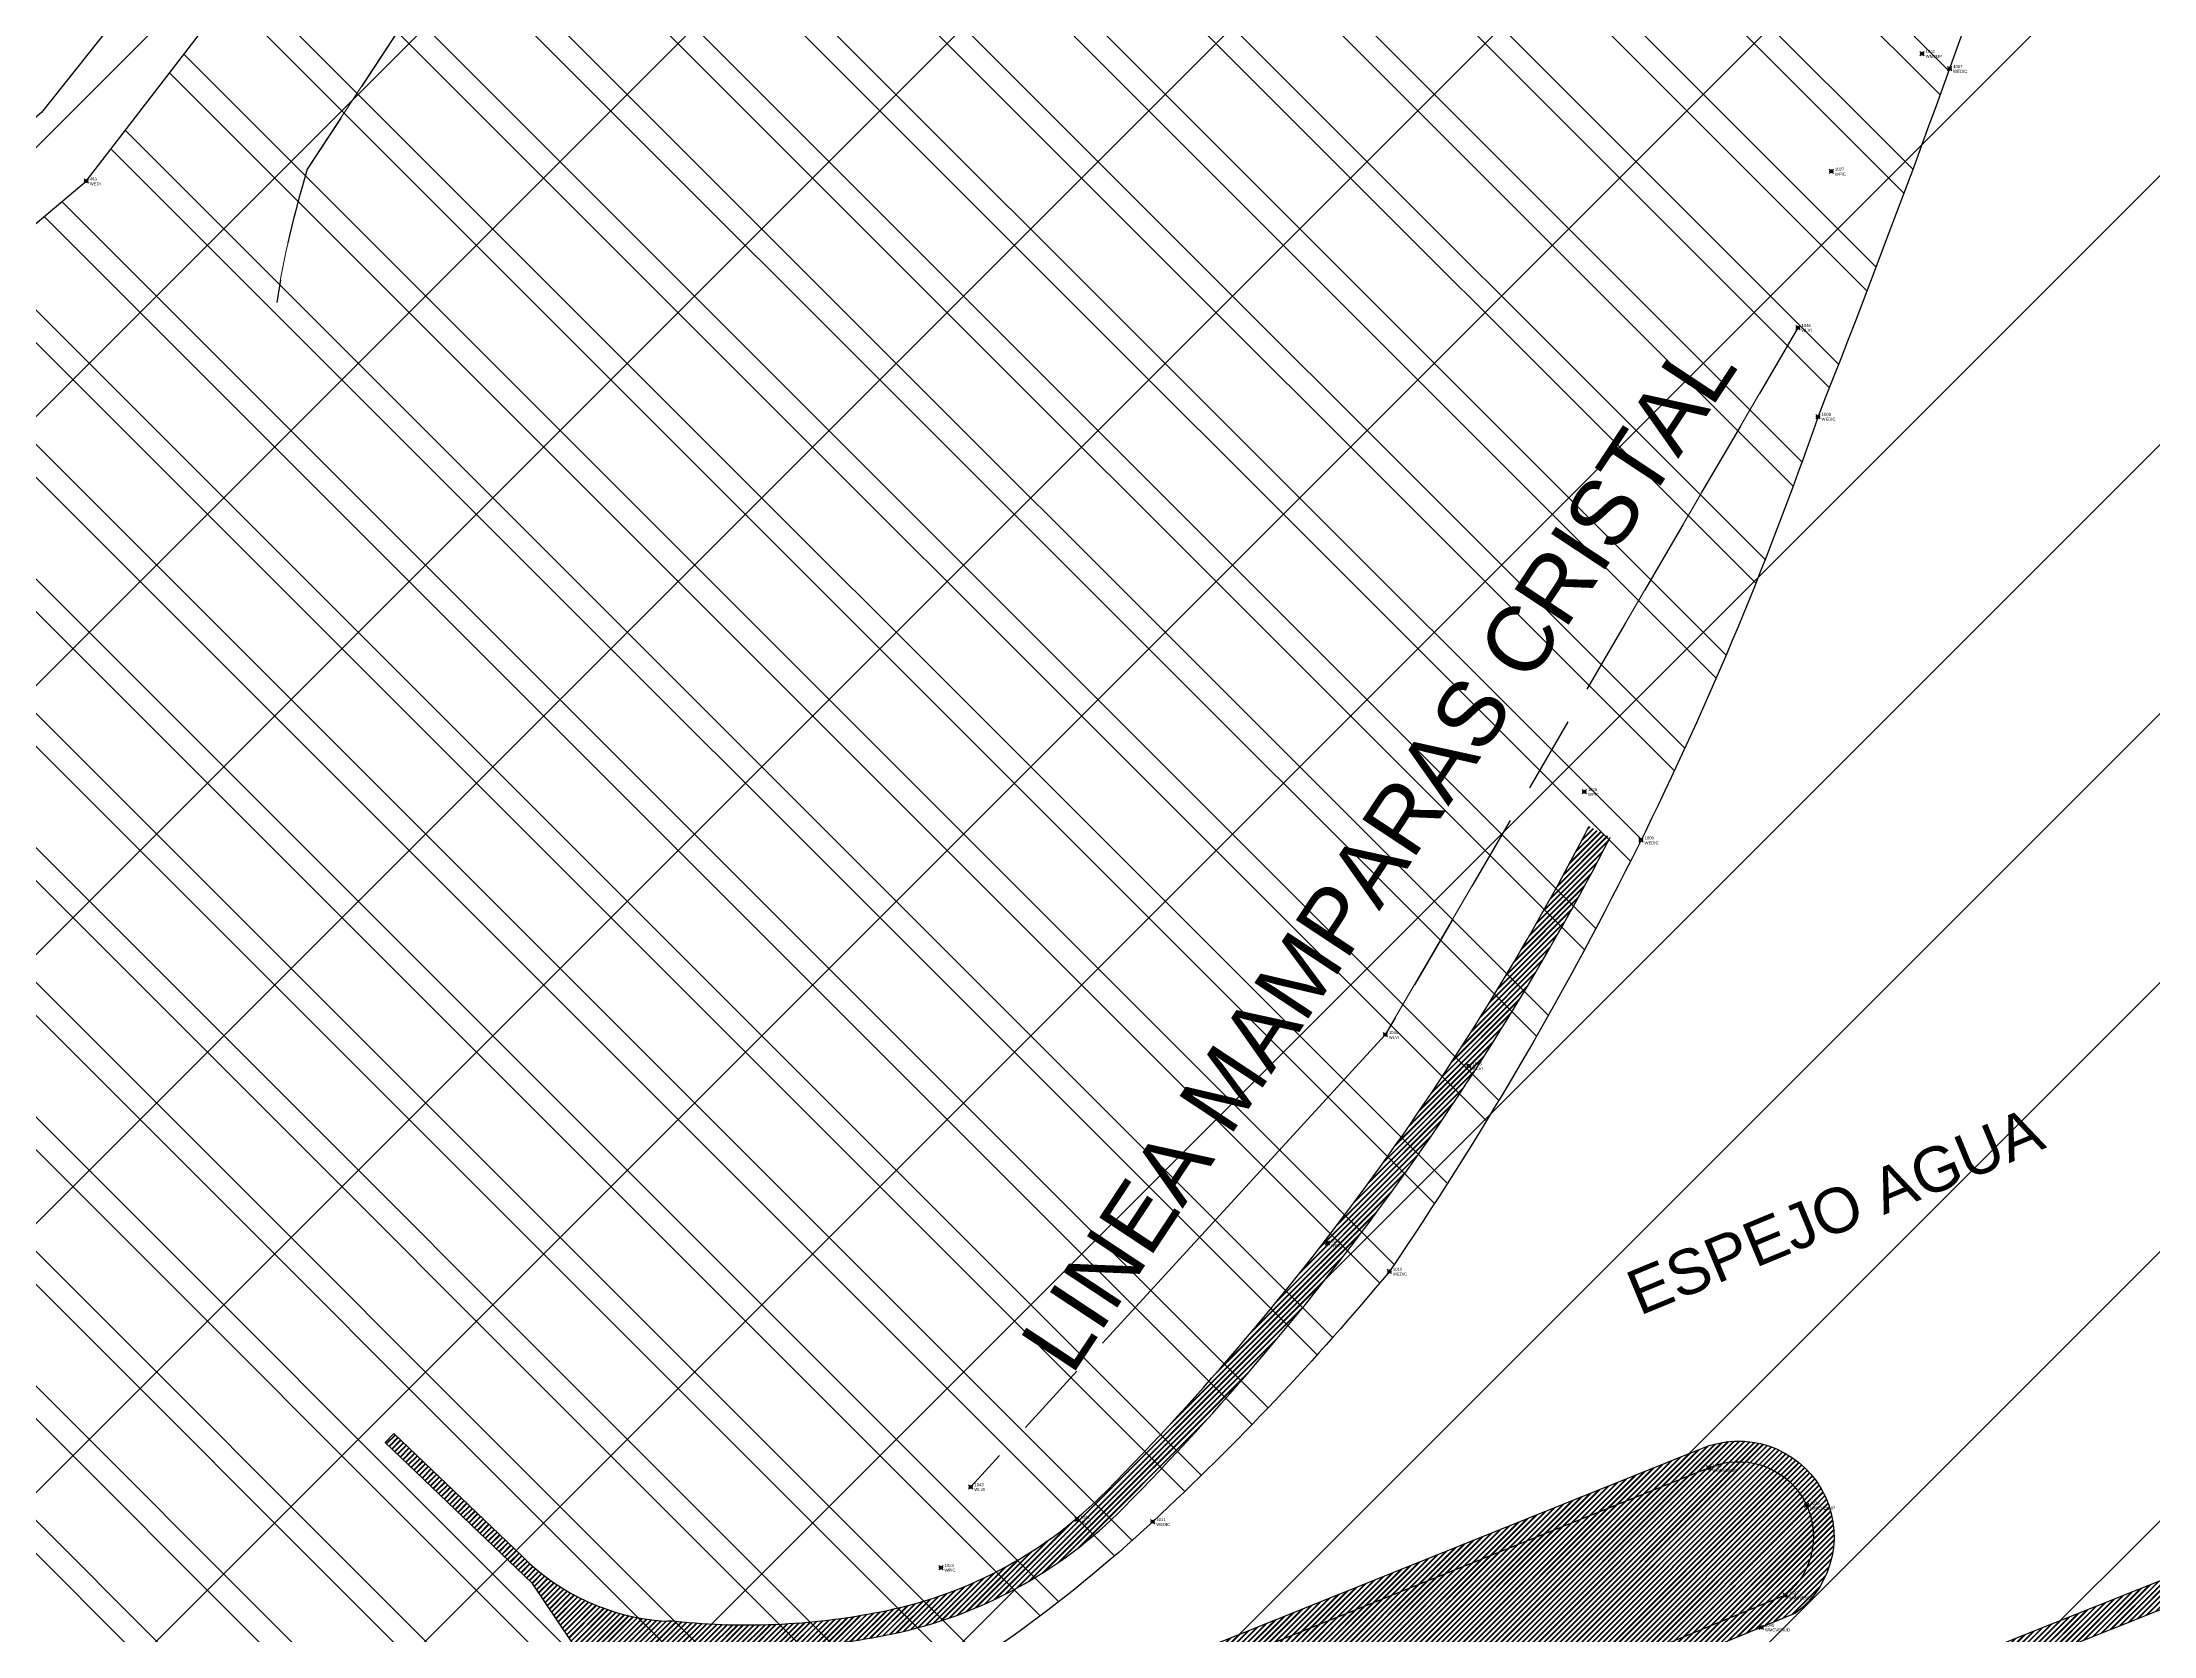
# Model space of a CAD drawing. Extents: x 350769 to 354978, y 6304672 to 6307963.
# Drawn here: x 352559.58 to 352594.83, y 6305461.11 to 6305487.71 of the extents above; entities that cross this region are included whole.
import ezdxf

# ---------------------------------------------------------------- set-up
doc = ezdxf.new("R2010")
doc.units = 0
doc.header["$PDMODE"] = 35
doc.header["$PDSIZE"] = 0.03
for name, pattern in [('CONTINUOS', [0]), ('DIVIDE', [1.25, 0.5, -0.25, 0, -0.25, 0, -0.25]), ('HIDDEN', [9.525, 6.35, -3.175])]:
    doc.linetypes.add(name, pattern=pattern)
doc.layers.get('0').update_dxf_attribs({"linetype": 'CONTINUOUS'})
doc.layers.get('Defpoints').update_dxf_attribs({"linetype": 'CONTINUOUS'})
for name, color, linetype in [('0-LEVANTAMIENTO 2020.SEP', 252, 'CONTINUOUS'), ('02_Geo ext_Acotamiento', 7, 'CONTINUOUS'), ('1-LINEA DE CIERRO', 7, 'DIVIDE'), ('1-LINEA EXTERIOR EDIFICIO MADERAS', 252, 'CONTINUOUS'), ('1-LINEA MAMPARA DE CRISTAL', 7, 'HIDDEN'), ('1-MURO', 7, 'CONTINUOUS'), ('1-RADIER', 251, 'CONTINUOUS'), ('2-ACHURADO MURO', 9, 'CONTINUOUS'), ('V-NODE-TEXT5', 5, 'CONTINUOUS')]:
    doc.layers.add(name, color=color, linetype=linetype)
doc.layers.add('0_ASD_TOPOGRAFIA_ELEMENTOS', color=9, linetype='CONTINUOS', lineweight=5, true_color=0xbdbdbd)
doc.styles.add('A', font='arial.ttf', dxfattribs={"height": 2})
doc.styles.add('ROMANS', font='romans.shx', dxfattribs={"width": 0.65})
doc.dimstyles.new('Principal', dxfattribs={"dimscale": 0, "dimtxt": 2, "dimasz": 2, "dimexe": 1, "dimexo": 1, "dimtad": 1, "dimrnd": 0.05, "dimzin": 1, "dimtxsty": 'ROMANS', "dimcen": 2.5, "dimclrt": 2, "dimaunit": 2, "dimadec": 0, "dimazin": 0, "dimtfac": 1, "dimtmove": 0, "dimatfit": 3, "dimfxl": 1, "dimfxlon": 1, "dimarcsym": 0})
pattern_1 = [(45, (0, 0), (-0.04490128060535, 0.04490128060535), [])]
pattern_2 = [(45, (38000, -3000), (-0.04490128060535, 0.04490128060535), [])]

# ---------------------------------------------------------------- blocks, each defined once
blk = doc.blocks.new('*U627', base_point=(352574.582, 6305462.245))
at = {"layer": 'V-NODE-TEXT5', "lineweight": -2}
for p, q in [((352574.546, 6305462.209), (352574.618, 6305462.281)), ((352574.546, 6305462.281), (352574.618, 6305462.209))]:
    blk.add_line(p, q, dxfattribs=at)
blk.add_circle((352574.582, 6305462.245), 0.0254, dxfattribs=at)
at = {"layer": 'V-NODE-TEXT5', "color": 0, "linetype": 'ByBlock', "char_height": 0.0508}
for s, insert, attachment_point in [('WPIC', (352574.641, 6305462.226), 1), ('1024', (352574.641, 6305462.281), 4)]:
    blk.add_mtext(s, dxfattribs=dict(at, insert=insert, attachment_point=attachment_point))
blk = doc.blocks.new('*U628', base_point=(352581.029, 6305467.661))
at = {"layer": 'V-NODE-TEXT5', "lineweight": -2}
for p, q in [((352580.993, 6305467.625), (352581.065, 6305467.697)), ((352580.993, 6305467.697), (352581.065, 6305467.625))]:
    blk.add_line(p, q, dxfattribs=at)
blk.add_circle((352581.029, 6305467.661), 0.0254, dxfattribs=at)
at = {"layer": 'V-NODE-TEXT5', "color": 0, "linetype": 'ByBlock', "char_height": 0.0508}
for s, insert, attachment_point in [('1025', (352581.088, 6305467.697), 4), ('WPIC', (352581.088, 6305467.642), 1)]:
    blk.add_mtext(s, dxfattribs=dict(at, insert=insert, attachment_point=attachment_point))
blk = doc.blocks.new('*U629', base_point=(352585.322, 6305475.195))
at = {"layer": 'V-NODE-TEXT5', "lineweight": -2}
for p, q in [((352585.286, 6305475.159), (352585.358, 6305475.231)), ((352585.286, 6305475.231), (352585.358, 6305475.159))]:
    blk.add_line(p, q, dxfattribs=at)
blk.add_circle((352585.322, 6305475.195), 0.0254, dxfattribs=at)
at = {"layer": 'V-NODE-TEXT5', "color": 0, "linetype": 'ByBlock', "char_height": 0.0508}
for s, insert, attachment_point in [('WPIC', (352585.381, 6305475.176), 1), ('1026', (352585.381, 6305475.231), 4)]:
    blk.add_mtext(s, dxfattribs=dict(at, insert=insert, attachment_point=attachment_point))
blk = doc.blocks.new('*U630', base_point=(352589.444, 6305485.549))
at = {"layer": 'V-NODE-TEXT5', "lineweight": -2}
for p, q in [((352589.408, 6305485.513), (352589.48, 6305485.585)), ((352589.408, 6305485.585), (352589.48, 6305485.513))]:
    blk.add_line(p, q, dxfattribs=at)
blk.add_circle((352589.444, 6305485.549), 0.0254, dxfattribs=at)
at = {"layer": 'V-NODE-TEXT5', "color": 0, "linetype": 'ByBlock', "char_height": 0.0508}
for s, insert, attachment_point in [('WPIC', (352589.503, 6305485.53), 1), ('1027', (352589.503, 6305485.585), 4)]:
    blk.add_mtext(s, dxfattribs=dict(at, insert=insert, attachment_point=attachment_point))
blk = doc.blocks.new('*U647', base_point=(352588.675, 6305461.783))
at = {"layer": 'V-NODE-TEXT5', "lineweight": -2}
for p, q in [((352588.639, 6305461.747), (352588.711, 6305461.819)), ((352588.639, 6305461.819), (352588.711, 6305461.747))]:
    blk.add_line(p, q, dxfattribs=at)
blk.add_circle((352588.675, 6305461.783), 0.0254, dxfattribs=at)
at = {"layer": 'V-NODE-TEXT5', "color": 0, "linetype": 'ByBlock', "char_height": 0.0508}
for s, insert, attachment_point in [('WMCVENUP', (352588.734, 6305461.764), 1), ('1037', (352588.734, 6305461.819), 4)]:
    blk.add_mtext(s, dxfattribs=dict(at, insert=insert, attachment_point=attachment_point))
blk = doc.blocks.new('*U648', base_point=(352587.396, 6305463.91))
at = {"layer": 'V-NODE-TEXT5', "lineweight": -2}
for p, q in [((352587.36, 6305463.874), (352587.432, 6305463.946)), ((352587.36, 6305463.946), (352587.432, 6305463.874))]:
    blk.add_line(p, q, dxfattribs=at)
blk.add_circle((352587.396, 6305463.91), 0.0254, dxfattribs=at)
at = {"layer": 'V-NODE-TEXT5', "color": 0, "linetype": 'ByBlock', "char_height": 0.0508}
for s, insert, attachment_point in [('WMCVENUP', (352587.455, 6305463.891), 1), ('1038', (352587.455, 6305463.946), 4)]:
    blk.add_mtext(s, dxfattribs=dict(at, insert=insert, attachment_point=attachment_point))
blk = doc.blocks.new('*U649', base_point=(352589.031, 6305463.284))
at = {"layer": 'V-NODE-TEXT5', "lineweight": -2}
for p, q in [((352588.995, 6305463.248), (352589.067, 6305463.32)), ((352588.995, 6305463.32), (352589.067, 6305463.248))]:
    blk.add_line(p, q, dxfattribs=at)
blk.add_circle((352589.031, 6305463.284), 0.0254, dxfattribs=at)
at = {"layer": 'V-NODE-TEXT5', "color": 0, "linetype": 'ByBlock', "char_height": 0.0508}
for s, insert, attachment_point in [('WMCVENUP', (352589.09, 6305463.265), 1), ('1039', (352589.09, 6305463.32), 4)]:
    blk.add_mtext(s, dxfattribs=dict(at, insert=insert, attachment_point=attachment_point))
blk = doc.blocks.new('*U650', base_point=(352588.276, 6305461.248))
at = {"layer": 'V-NODE-TEXT5', "lineweight": -2}
for p, q in [((352588.24, 6305461.212), (352588.312, 6305461.284)), ((352588.24, 6305461.284), (352588.312, 6305461.212))]:
    blk.add_line(p, q, dxfattribs=at)
blk.add_circle((352588.276, 6305461.248), 0.0254, dxfattribs=at)
at = {"layer": 'V-NODE-TEXT5', "color": 0, "linetype": 'ByBlock', "char_height": 0.0508}
for s, insert, attachment_point in [('WMCVENUD', (352588.335, 6305461.229), 1), ('1040', (352588.335, 6305461.284), 4)]:
    blk.add_mtext(s, dxfattribs=dict(at, insert=insert, attachment_point=attachment_point))
blk = doc.blocks.new('*U651', base_point=(352590.959, 6305487.514))
at = {"layer": 'V-NODE-TEXT5', "lineweight": -2}
for p, q in [((352590.923, 6305487.478), (352590.995, 6305487.55)), ((352590.923, 6305487.55), (352590.995, 6305487.478))]:
    blk.add_line(p, q, dxfattribs=at)
blk.add_circle((352590.959, 6305487.514), 0.0254, dxfattribs=at)
at = {"layer": 'V-NODE-TEXT5', "color": 0, "linetype": 'ByBlock', "char_height": 0.0508}
for s, insert, attachment_point in [('WMCUP', (352591.018, 6305487.495), 1), ('1032', (352591.018, 6305487.55), 4)]:
    blk.add_mtext(s, dxfattribs=dict(at, insert=insert, attachment_point=attachment_point))
blk = doc.blocks.new('*U654', base_point=(352576.851, 6305463.049))
at = {"layer": 'V-NODE-TEXT5', "lineweight": -2}
for p, q in [((352576.815, 6305463.013), (352576.887, 6305463.085)), ((352576.815, 6305463.085), (352576.887, 6305463.013))]:
    blk.add_line(p, q, dxfattribs=at)
blk.add_circle((352576.851, 6305463.049), 0.0254, dxfattribs=at)
at = {"layer": 'V-NODE-TEXT5', "color": 0, "linetype": 'ByBlock', "char_height": 0.0508}
for s, insert, attachment_point in [('1042', (352576.91, 6305463.085), 4), ('WLVI', (352576.91, 6305463.03), 1)]:
    blk.add_mtext(s, dxfattribs=dict(at, insert=insert, attachment_point=attachment_point))
blk = doc.blocks.new('*U655', base_point=(352575.08, 6305463.592))
at = {"layer": 'V-NODE-TEXT5', "lineweight": -2}
for p, q in [((352575.044, 6305463.556), (352575.116, 6305463.628)), ((352575.044, 6305463.628), (352575.116, 6305463.556))]:
    blk.add_line(p, q, dxfattribs=at)
blk.add_circle((352575.08, 6305463.592), 0.0254, dxfattribs=at)
at = {"layer": 'V-NODE-TEXT5', "color": 0, "linetype": 'ByBlock', "char_height": 0.0508}
for s, insert, attachment_point in [('WLVI', (352575.139, 6305463.573), 1), ('1043', (352575.139, 6305463.628), 4)]:
    blk.add_mtext(s, dxfattribs=dict(at, insert=insert, attachment_point=attachment_point))
blk = doc.blocks.new('*U656', base_point=(352581.998, 6305471.139))
at = {"layer": 'V-NODE-TEXT5', "lineweight": -2}
for p, q in [((352581.962, 6305471.103), (352582.034, 6305471.175)), ((352581.962, 6305471.175), (352582.034, 6305471.103))]:
    blk.add_line(p, q, dxfattribs=at)
blk.add_circle((352581.998, 6305471.139), 0.0254, dxfattribs=at)
at = {"layer": 'V-NODE-TEXT5', "color": 0, "linetype": 'ByBlock', "char_height": 0.0508}
for s, insert, attachment_point in [('1044', (352582.057, 6305471.175), 4), ('WLVI', (352582.057, 6305471.12), 1)]:
    blk.add_mtext(s, dxfattribs=dict(at, insert=insert, attachment_point=attachment_point))
blk = doc.blocks.new('*U657', base_point=(352583.393, 6305470.619))
at = {"layer": 'V-NODE-TEXT5', "lineweight": -2}
for p, q in [((352583.357, 6305470.583), (352583.429, 6305470.655)), ((352583.357, 6305470.655), (352583.429, 6305470.583))]:
    blk.add_line(p, q, dxfattribs=at)
blk.add_circle((352583.393, 6305470.619), 0.0254, dxfattribs=at)
at = {"layer": 'V-NODE-TEXT5', "color": 0, "linetype": 'ByBlock', "char_height": 0.0508}
for s, insert, attachment_point in [('WLVI', (352583.452, 6305470.6), 1), ('1045', (352583.452, 6305470.655), 4)]:
    blk.add_mtext(s, dxfattribs=dict(at, insert=insert, attachment_point=attachment_point))
blk = doc.blocks.new('*U658', base_point=(352588.885, 6305482.941))
at = {"layer": 'V-NODE-TEXT5', "lineweight": -2}
for p, q in [((352588.849, 6305482.905), (352588.921, 6305482.977)), ((352588.849, 6305482.977), (352588.921, 6305482.905))]:
    blk.add_line(p, q, dxfattribs=at)
blk.add_circle((352588.885, 6305482.941), 0.0254, dxfattribs=at)
at = {"layer": 'V-NODE-TEXT5', "color": 0, "linetype": 'ByBlock', "char_height": 0.0508}
for s, insert, attachment_point in [('WLVI', (352588.944, 6305482.922), 1), ('1046', (352588.944, 6305482.977), 4)]:
    blk.add_mtext(s, dxfattribs=dict(at, insert=insert, attachment_point=attachment_point))
blk = doc.blocks.new('*U696', base_point=(352591.417, 6305487.264))
at = {"layer": 'V-NODE-TEXT5', "lineweight": -2}
for p, q in [((352591.381, 6305487.228), (352591.453, 6305487.3)), ((352591.381, 6305487.3), (352591.453, 6305487.228))]:
    blk.add_line(p, q, dxfattribs=at)
blk.add_circle((352591.417, 6305487.264), 0.0254, dxfattribs=at)
at = {"layer": 'V-NODE-TEXT5', "color": 0, "linetype": 'ByBlock', "char_height": 0.0508}
for s, insert, attachment_point in [('WEDIC', (352591.476, 6305487.245), 1), ('1007', (352591.476, 6305487.3), 4)]:
    blk.add_mtext(s, dxfattribs=dict(at, insert=insert, attachment_point=attachment_point))
blk = doc.blocks.new('*U697', base_point=(352589.221, 6305481.458))
at = {"layer": 'V-NODE-TEXT5', "lineweight": -2}
for p, q in [((352589.185, 6305481.422), (352589.257, 6305481.494)), ((352589.185, 6305481.494), (352589.257, 6305481.422))]:
    blk.add_line(p, q, dxfattribs=at)
blk.add_circle((352589.221, 6305481.458), 0.0254, dxfattribs=at)
at = {"layer": 'V-NODE-TEXT5', "color": 0, "linetype": 'ByBlock', "char_height": 0.0508}
for s, insert, attachment_point in [('WEDIC', (352589.28, 6305481.439), 1), ('1008', (352589.28, 6305481.494), 4)]:
    blk.add_mtext(s, dxfattribs=dict(at, insert=insert, attachment_point=attachment_point))
blk = doc.blocks.new('*U698', base_point=(352586.267, 6305474.387))
at = {"layer": 'V-NODE-TEXT5', "lineweight": -2}
for p, q in [((352586.231, 6305474.351), (352586.303, 6305474.423)), ((352586.231, 6305474.423), (352586.303, 6305474.351))]:
    blk.add_line(p, q, dxfattribs=at)
blk.add_circle((352586.267, 6305474.387), 0.0254, dxfattribs=at)
at = {"layer": 'V-NODE-TEXT5', "color": 0, "linetype": 'ByBlock', "char_height": 0.0508}
for s, insert, attachment_point in [('WEDIC', (352586.326, 6305474.368), 1), ('1009', (352586.326, 6305474.423), 4)]:
    blk.add_mtext(s, dxfattribs=dict(at, insert=insert, attachment_point=attachment_point))
blk = doc.blocks.new('*U699', base_point=(352582.068, 6305467.188))
at = {"layer": 'V-NODE-TEXT5', "lineweight": -2}
for p, q in [((352582.032, 6305467.152), (352582.104, 6305467.224)), ((352582.032, 6305467.224), (352582.104, 6305467.152))]:
    blk.add_line(p, q, dxfattribs=at)
blk.add_circle((352582.068, 6305467.188), 0.0254, dxfattribs=at)
at = {"layer": 'V-NODE-TEXT5', "color": 0, "linetype": 'ByBlock', "char_height": 0.0508}
for s, insert, attachment_point in [('WEDIC', (352582.127, 6305467.169), 1), ('1010', (352582.127, 6305467.224), 4)]:
    blk.add_mtext(s, dxfattribs=dict(at, insert=insert, attachment_point=attachment_point))
blk = doc.blocks.new('*U700', base_point=(352578.117, 6305463.01))
at = {"layer": 'V-NODE-TEXT5', "lineweight": -2}
for p, q in [((352578.081, 6305462.974), (352578.153, 6305463.046)), ((352578.081, 6305463.046), (352578.153, 6305462.974))]:
    blk.add_line(p, q, dxfattribs=at)
blk.add_circle((352578.117, 6305463.01), 0.0254, dxfattribs=at)
at = {"layer": 'V-NODE-TEXT5', "color": 0, "linetype": 'ByBlock', "char_height": 0.0508}
for s, insert, attachment_point in [('WEDIC', (352578.176, 6305462.991), 1), ('1011', (352578.176, 6305463.046), 4)]:
    blk.add_mtext(s, dxfattribs=dict(at, insert=insert, attachment_point=attachment_point))
blk = doc.blocks.new('*U716', base_point=(352560.315, 6305485.388))
at = {"layer": 'V-NODE-TEXT5', "lineweight": -2}
for p, q in [((352560.279, 6305485.352), (352560.351, 6305485.424)), ((352560.279, 6305485.424), (352560.351, 6305485.352))]:
    blk.add_line(p, q, dxfattribs=at)
blk.add_circle((352560.315, 6305485.388), 0.0254, dxfattribs=at)
at = {"layer": 'V-NODE-TEXT5', "color": 0, "linetype": 'ByBlock', "char_height": 0.0508}
for s, insert, attachment_point in [('WEDI', (352560.374, 6305485.369), 1), ('463', (352560.374, 6305485.424), 4)]:
    blk.add_mtext(s, dxfattribs=dict(at, insert=insert, attachment_point=attachment_point))
blk = doc.blocks.new('*D1236')
at = {"layer": '02_Geo ext_Acotamiento', "color": 0, "lineweight": -2, "transparency": 16777216}
blk.add_line((352474.045, 6305972.496), (352473.119, 6305978.179), dxfattribs=at)
at = {"layer": '02_Geo ext_Acotamiento', "color": 0, "transparency": 16777216}
blk.add_solid([(352473.283, 6305978.206), (352472.954, 6305978.153), (352472.958, 6305979.166)], dxfattribs=at)
at = {"layer": 'Defpoints', "color": 0, "transparency": 16777216}
for p in [(352472.958, 6305979.166), (352596.042, 6305224.025)]:
    blk.add_point(p, dxfattribs=at)
at = {"layer": '02_Geo ext_Acotamiento', "color": 2, "transparency": 16777216, "insert": (352474.582, 6305974.845), "char_height": 1, "attachment_point": 5, "rotation": 279.2575, "style": 'ROMANS'}
blk.add_mtext('R765,10', dxfattribs=at)
blk = doc.blocks.new('*U4903', base_point=(352574.582, 6305462.245))
at = {"layer": 'V-NODE-TEXT5', "lineweight": -2}
for p, q in [((352574.546, 6305462.209), (352574.618, 6305462.281)), ((352574.546, 6305462.281), (352574.618, 6305462.209))]:
    blk.add_line(p, q, dxfattribs=at)
blk.add_circle((352574.582, 6305462.245), 0.0254, dxfattribs=at)
at = {"layer": 'V-NODE-TEXT5', "color": 0, "linetype": 'ByBlock', "char_height": 0.0508}
for s, insert, attachment_point in [('WPIC', (352574.641, 6305462.226), 1), ('1024', (352574.641, 6305462.281), 4)]:
    blk.add_mtext(s, dxfattribs=dict(at, insert=insert, attachment_point=attachment_point))
blk = doc.blocks.new('*U4904', base_point=(352581.029, 6305467.661))
at = {"layer": 'V-NODE-TEXT5', "lineweight": -2}
for p, q in [((352580.993, 6305467.625), (352581.065, 6305467.697)), ((352580.993, 6305467.697), (352581.065, 6305467.625))]:
    blk.add_line(p, q, dxfattribs=at)
blk.add_circle((352581.029, 6305467.661), 0.0254, dxfattribs=at)
at = {"layer": 'V-NODE-TEXT5', "color": 0, "linetype": 'ByBlock', "char_height": 0.0508}
for s, insert, attachment_point in [('1025', (352581.088, 6305467.697), 4), ('WPIC', (352581.088, 6305467.642), 1)]:
    blk.add_mtext(s, dxfattribs=dict(at, insert=insert, attachment_point=attachment_point))
blk = doc.blocks.new('*U4905', base_point=(352585.322, 6305475.195))
at = {"layer": 'V-NODE-TEXT5', "lineweight": -2}
for p, q in [((352585.286, 6305475.159), (352585.358, 6305475.231)), ((352585.286, 6305475.231), (352585.358, 6305475.159))]:
    blk.add_line(p, q, dxfattribs=at)
blk.add_circle((352585.322, 6305475.195), 0.0254, dxfattribs=at)
at = {"layer": 'V-NODE-TEXT5', "color": 0, "linetype": 'ByBlock', "char_height": 0.0508}
for s, insert, attachment_point in [('WPIC', (352585.381, 6305475.176), 1), ('1026', (352585.381, 6305475.231), 4)]:
    blk.add_mtext(s, dxfattribs=dict(at, insert=insert, attachment_point=attachment_point))
blk = doc.blocks.new('*U4906', base_point=(352589.444, 6305485.549))
at = {"layer": 'V-NODE-TEXT5', "lineweight": -2}
for p, q in [((352589.408, 6305485.513), (352589.48, 6305485.585)), ((352589.408, 6305485.585), (352589.48, 6305485.513))]:
    blk.add_line(p, q, dxfattribs=at)
blk.add_circle((352589.444, 6305485.549), 0.0254, dxfattribs=at)
at = {"layer": 'V-NODE-TEXT5', "color": 0, "linetype": 'ByBlock', "char_height": 0.0508}
for s, insert, attachment_point in [('WPIC', (352589.503, 6305485.53), 1), ('1027', (352589.503, 6305485.585), 4)]:
    blk.add_mtext(s, dxfattribs=dict(at, insert=insert, attachment_point=attachment_point))
blk = doc.blocks.new('*U4923', base_point=(352588.675, 6305461.783))
at = {"layer": 'V-NODE-TEXT5', "lineweight": -2}
for p, q in [((352588.639, 6305461.747), (352588.711, 6305461.819)), ((352588.639, 6305461.819), (352588.711, 6305461.747))]:
    blk.add_line(p, q, dxfattribs=at)
blk.add_circle((352588.675, 6305461.783), 0.0254, dxfattribs=at)
at = {"layer": 'V-NODE-TEXT5', "color": 0, "linetype": 'ByBlock', "char_height": 0.0508}
for s, insert, attachment_point in [('WMCVENUP', (352588.734, 6305461.764), 1), ('1037', (352588.734, 6305461.819), 4)]:
    blk.add_mtext(s, dxfattribs=dict(at, insert=insert, attachment_point=attachment_point))
blk = doc.blocks.new('*U4924', base_point=(352587.396, 6305463.91))
at = {"layer": 'V-NODE-TEXT5', "lineweight": -2}
for p, q in [((352587.36, 6305463.874), (352587.432, 6305463.946)), ((352587.36, 6305463.946), (352587.432, 6305463.874))]:
    blk.add_line(p, q, dxfattribs=at)
blk.add_circle((352587.396, 6305463.91), 0.0254, dxfattribs=at)
at = {"layer": 'V-NODE-TEXT5', "color": 0, "linetype": 'ByBlock', "char_height": 0.0508}
for s, insert, attachment_point in [('WMCVENUP', (352587.455, 6305463.891), 1), ('1038', (352587.455, 6305463.946), 4)]:
    blk.add_mtext(s, dxfattribs=dict(at, insert=insert, attachment_point=attachment_point))
blk = doc.blocks.new('*U4925', base_point=(352589.031, 6305463.284))
at = {"layer": 'V-NODE-TEXT5', "lineweight": -2}
for p, q in [((352588.995, 6305463.248), (352589.067, 6305463.32)), ((352588.995, 6305463.32), (352589.067, 6305463.248))]:
    blk.add_line(p, q, dxfattribs=at)
blk.add_circle((352589.031, 6305463.284), 0.0254, dxfattribs=at)
at = {"layer": 'V-NODE-TEXT5', "color": 0, "linetype": 'ByBlock', "char_height": 0.0508}
for s, insert, attachment_point in [('WMCVENUP', (352589.09, 6305463.265), 1), ('1039', (352589.09, 6305463.32), 4)]:
    blk.add_mtext(s, dxfattribs=dict(at, insert=insert, attachment_point=attachment_point))
blk = doc.blocks.new('*U4926', base_point=(352588.276, 6305461.248))
at = {"layer": 'V-NODE-TEXT5', "lineweight": -2}
for p, q in [((352588.24, 6305461.212), (352588.312, 6305461.284)), ((352588.24, 6305461.284), (352588.312, 6305461.212))]:
    blk.add_line(p, q, dxfattribs=at)
blk.add_circle((352588.276, 6305461.248), 0.0254, dxfattribs=at)
at = {"layer": 'V-NODE-TEXT5', "color": 0, "linetype": 'ByBlock', "char_height": 0.0508}
for s, insert, attachment_point in [('WMCVENUD', (352588.335, 6305461.229), 1), ('1040', (352588.335, 6305461.284), 4)]:
    blk.add_mtext(s, dxfattribs=dict(at, insert=insert, attachment_point=attachment_point))
blk = doc.blocks.new('*U4927', base_point=(352590.959, 6305487.514))
at = {"layer": 'V-NODE-TEXT5', "lineweight": -2}
for p, q in [((352590.923, 6305487.478), (352590.995, 6305487.55)), ((352590.923, 6305487.55), (352590.995, 6305487.478))]:
    blk.add_line(p, q, dxfattribs=at)
blk.add_circle((352590.959, 6305487.514), 0.0254, dxfattribs=at)
at = {"layer": 'V-NODE-TEXT5', "color": 0, "linetype": 'ByBlock', "char_height": 0.0508}
for s, insert, attachment_point in [('WMCUP', (352591.018, 6305487.495), 1), ('1032', (352591.018, 6305487.55), 4)]:
    blk.add_mtext(s, dxfattribs=dict(at, insert=insert, attachment_point=attachment_point))
blk = doc.blocks.new('*U4930', base_point=(352576.851, 6305463.049))
at = {"layer": 'V-NODE-TEXT5', "lineweight": -2}
for p, q in [((352576.815, 6305463.013), (352576.887, 6305463.085)), ((352576.815, 6305463.085), (352576.887, 6305463.013))]:
    blk.add_line(p, q, dxfattribs=at)
blk.add_circle((352576.851, 6305463.049), 0.0254, dxfattribs=at)
at = {"layer": 'V-NODE-TEXT5', "color": 0, "linetype": 'ByBlock', "char_height": 0.0508}
for s, insert, attachment_point in [('1042', (352576.91, 6305463.085), 4), ('WLVI', (352576.91, 6305463.03), 1)]:
    blk.add_mtext(s, dxfattribs=dict(at, insert=insert, attachment_point=attachment_point))
blk = doc.blocks.new('*U4931', base_point=(352575.08, 6305463.592))
at = {"layer": 'V-NODE-TEXT5', "lineweight": -2}
for p, q in [((352575.044, 6305463.556), (352575.116, 6305463.628)), ((352575.044, 6305463.628), (352575.116, 6305463.556))]:
    blk.add_line(p, q, dxfattribs=at)
blk.add_circle((352575.08, 6305463.592), 0.0254, dxfattribs=at)
at = {"layer": 'V-NODE-TEXT5', "color": 0, "linetype": 'ByBlock', "char_height": 0.0508}
for s, insert, attachment_point in [('WLVI', (352575.139, 6305463.573), 1), ('1043', (352575.139, 6305463.628), 4)]:
    blk.add_mtext(s, dxfattribs=dict(at, insert=insert, attachment_point=attachment_point))
blk = doc.blocks.new('*U4932', base_point=(352581.998, 6305471.139))
at = {"layer": 'V-NODE-TEXT5', "lineweight": -2}
for p, q in [((352581.962, 6305471.103), (352582.034, 6305471.175)), ((352581.962, 6305471.175), (352582.034, 6305471.103))]:
    blk.add_line(p, q, dxfattribs=at)
blk.add_circle((352581.998, 6305471.139), 0.0254, dxfattribs=at)
at = {"layer": 'V-NODE-TEXT5', "color": 0, "linetype": 'ByBlock', "char_height": 0.0508}
for s, insert, attachment_point in [('1044', (352582.057, 6305471.175), 4), ('WLVI', (352582.057, 6305471.12), 1)]:
    blk.add_mtext(s, dxfattribs=dict(at, insert=insert, attachment_point=attachment_point))
blk = doc.blocks.new('*U4933', base_point=(352583.393, 6305470.619))
at = {"layer": 'V-NODE-TEXT5', "lineweight": -2}
for p, q in [((352583.357, 6305470.583), (352583.429, 6305470.655)), ((352583.357, 6305470.655), (352583.429, 6305470.583))]:
    blk.add_line(p, q, dxfattribs=at)
blk.add_circle((352583.393, 6305470.619), 0.0254, dxfattribs=at)
at = {"layer": 'V-NODE-TEXT5', "color": 0, "linetype": 'ByBlock', "char_height": 0.0508}
for s, insert, attachment_point in [('WLVI', (352583.452, 6305470.6), 1), ('1045', (352583.452, 6305470.655), 4)]:
    blk.add_mtext(s, dxfattribs=dict(at, insert=insert, attachment_point=attachment_point))
blk = doc.blocks.new('*U4934', base_point=(352588.885, 6305482.941))
at = {"layer": 'V-NODE-TEXT5', "lineweight": -2}
for p, q in [((352588.849, 6305482.905), (352588.921, 6305482.977)), ((352588.849, 6305482.977), (352588.921, 6305482.905))]:
    blk.add_line(p, q, dxfattribs=at)
blk.add_circle((352588.885, 6305482.941), 0.0254, dxfattribs=at)
at = {"layer": 'V-NODE-TEXT5', "color": 0, "linetype": 'ByBlock', "char_height": 0.0508}
for s, insert, attachment_point in [('WLVI', (352588.944, 6305482.922), 1), ('1046', (352588.944, 6305482.977), 4)]:
    blk.add_mtext(s, dxfattribs=dict(at, insert=insert, attachment_point=attachment_point))
blk = doc.blocks.new('*U4972', base_point=(352591.417, 6305487.264))
at = {"layer": 'V-NODE-TEXT5', "lineweight": -2}
for p, q in [((352591.381, 6305487.228), (352591.453, 6305487.3)), ((352591.381, 6305487.3), (352591.453, 6305487.228))]:
    blk.add_line(p, q, dxfattribs=at)
blk.add_circle((352591.417, 6305487.264), 0.0254, dxfattribs=at)
at = {"layer": 'V-NODE-TEXT5', "color": 0, "linetype": 'ByBlock', "char_height": 0.0508}
for s, insert, attachment_point in [('WEDIC', (352591.476, 6305487.245), 1), ('1007', (352591.476, 6305487.3), 4)]:
    blk.add_mtext(s, dxfattribs=dict(at, insert=insert, attachment_point=attachment_point))
blk = doc.blocks.new('*U4973', base_point=(352589.221, 6305481.458))
at = {"layer": 'V-NODE-TEXT5', "lineweight": -2}
for p, q in [((352589.185, 6305481.422), (352589.257, 6305481.494)), ((352589.185, 6305481.494), (352589.257, 6305481.422))]:
    blk.add_line(p, q, dxfattribs=at)
blk.add_circle((352589.221, 6305481.458), 0.0254, dxfattribs=at)
at = {"layer": 'V-NODE-TEXT5', "color": 0, "linetype": 'ByBlock', "char_height": 0.0508}
for s, insert, attachment_point in [('WEDIC', (352589.28, 6305481.439), 1), ('1008', (352589.28, 6305481.494), 4)]:
    blk.add_mtext(s, dxfattribs=dict(at, insert=insert, attachment_point=attachment_point))
blk = doc.blocks.new('*U4974', base_point=(352586.267, 6305474.387))
at = {"layer": 'V-NODE-TEXT5', "lineweight": -2}
for p, q in [((352586.231, 6305474.351), (352586.303, 6305474.423)), ((352586.231, 6305474.423), (352586.303, 6305474.351))]:
    blk.add_line(p, q, dxfattribs=at)
blk.add_circle((352586.267, 6305474.387), 0.0254, dxfattribs=at)
at = {"layer": 'V-NODE-TEXT5', "color": 0, "linetype": 'ByBlock', "char_height": 0.0508}
for s, insert, attachment_point in [('WEDIC', (352586.326, 6305474.368), 1), ('1009', (352586.326, 6305474.423), 4)]:
    blk.add_mtext(s, dxfattribs=dict(at, insert=insert, attachment_point=attachment_point))
blk = doc.blocks.new('*U4975', base_point=(352582.068, 6305467.188))
at = {"layer": 'V-NODE-TEXT5', "lineweight": -2}
for p, q in [((352582.032, 6305467.152), (352582.104, 6305467.224)), ((352582.032, 6305467.224), (352582.104, 6305467.152))]:
    blk.add_line(p, q, dxfattribs=at)
blk.add_circle((352582.068, 6305467.188), 0.0254, dxfattribs=at)
at = {"layer": 'V-NODE-TEXT5', "color": 0, "linetype": 'ByBlock', "char_height": 0.0508}
for s, insert, attachment_point in [('WEDIC', (352582.127, 6305467.169), 1), ('1010', (352582.127, 6305467.224), 4)]:
    blk.add_mtext(s, dxfattribs=dict(at, insert=insert, attachment_point=attachment_point))
blk = doc.blocks.new('*U4976', base_point=(352578.117, 6305463.01))
at = {"layer": 'V-NODE-TEXT5', "lineweight": -2}
for p, q in [((352578.081, 6305462.974), (352578.153, 6305463.046)), ((352578.081, 6305463.046), (352578.153, 6305462.974))]:
    blk.add_line(p, q, dxfattribs=at)
blk.add_circle((352578.117, 6305463.01), 0.0254, dxfattribs=at)
at = {"layer": 'V-NODE-TEXT5', "color": 0, "linetype": 'ByBlock', "char_height": 0.0508}
for s, insert, attachment_point in [('WEDIC', (352578.176, 6305462.991), 1), ('1011', (352578.176, 6305463.046), 4)]:
    blk.add_mtext(s, dxfattribs=dict(at, insert=insert, attachment_point=attachment_point))
blk = doc.blocks.new('*U4992', base_point=(352560.315, 6305485.388))
at = {"layer": 'V-NODE-TEXT5', "lineweight": -2}
for p, q in [((352560.279, 6305485.352), (352560.351, 6305485.424)), ((352560.279, 6305485.424), (352560.351, 6305485.352))]:
    blk.add_line(p, q, dxfattribs=at)
blk.add_circle((352560.315, 6305485.388), 0.0254, dxfattribs=at)
at = {"layer": 'V-NODE-TEXT5', "color": 0, "linetype": 'ByBlock', "char_height": 0.0508}
for s, insert, attachment_point in [('WEDI', (352560.374, 6305485.369), 1), ('463', (352560.374, 6305485.424), 4)]:
    blk.add_mtext(s, dxfattribs=dict(at, insert=insert, attachment_point=attachment_point))
blk = doc.blocks.new('TOPOGRAFIA')
at = {"layer": '1-LINEA EXTERIOR EDIFICIO MADERAS', "lineweight": 0, "true_color": 0xbdbdbd}
h = blk.add_hatch(dxfattribs=at)
h.set_pattern_fill('ANSI31', color=9, scale=0.5, angle=90)
h.set_pattern_definition([(135, (38000, -3000), (-1.12253201513, -1.12253201513), [])])
h.paths.add_polyline_path([(390509.254, 6302464.349), (390489.235, 6302457.311, 0.006593), (390483.626, 6302455.312, 0.225672), (390479.522, 6302451.091, 0.369359), (390482.833, 6302442.806, 0.105621), (390487.097, 6302441.999), (390494.78, 6302441.975, 0.022709), (390512.986, 6302443.076, 0.009245), (390519.629, 6302443.906, 0.008069), (390526.96, 6302445.081, 0.00776), (390532.19, 6302446.09, 0.003168), (390537.058, 6302447.14, 0.018522), (390547.928, 6302449.983, -0.000441), (390550.949, 6302450.891, 0.020574), (390552.004, 6302451.255, 0.02318), (390567.437, 6302456.785, 0.024648), (390573.151, 6302459.473, 0.065043), (390578.117, 6302463.01, 0.03227), (390582.068, 6302467.188, 0.06625), (390589.221, 6302481.458, 0.027642), (390596.216, 6302502.437, 0.013828), (390598.79, 6302513.005, 0.018853), (390600.543, 6302523.006, 0.159831), (390600.113, 6302525.357, 0.093527), (390598.113, 6302527.807, 0.380747), (390588.95, 6302527.551), (390586.878, 6302524.749), (390584.88, 6302521.705), (390583.088, 6302518.971), (390579.481, 6302513.484), (390576.46, 6302508.881), (390569.643, 6302498.477), (390565.382, 6302491.97), (390560.315, 6302485.388), (390555.754, 6302481.548), (390539.433, 6302474.882), (390517.803, 6302467.362)])
at = {"layer": '2-ACHURADO MURO', "lineweight": 0, "true_color": 0xbdbdbd}
h = blk.add_hatch(dxfattribs=at)
h.set_pattern_fill('ANSI31', color=9, scale=0.02)
h.set_pattern_definition(pattern_2)
h.paths.add_polyline_path([(390570.127, 6302460.95, 0.077461), (390573.772, 6302461.139, 0.1474), (390577.629, 6302463.242, 0.075621), (390585.753, 6302474.432), (390585.398, 6302474.616, -0.075621), (390577.344, 6302463.523, -0.1474), (390573.69, 6302461.531, -0.07792), (390570.148, 6302461.35, 0.047976), (390569.972, 6302461.351, -0.182302), (390567.584, 6302462.442), (390565.452, 6302464.482), (390565.307, 6302464.33), (390567.765, 6302461.978), (390571.43, 6302456.525), (390572.974, 6302454.519, 0.226316), (390574.993, 6302453.567), (390584.314, 6302457.281), (390591.826, 6302460.311), (390591.829, 6302460.305), (390599.205, 6302463.245, 0.000013), (390599.064, 6302463.669), (390576.729, 6302454.766), (390575.547, 6302454.249, -0.302334), (390573.439, 6302454.899), (390572.008, 6302456.758), (390569.57, 6302460.251, -0.560443)])
h = blk.add_hatch(dxfattribs=at)
h.set_pattern_fill('ANSI31', color=9, scale=0.02)
h.set_pattern_definition(pattern_2)
h.paths.add_polyline_path([(390578.669, 6302460.772, 1.075612), (390579.893, 6302457.796), (390580.663, 6302458.113), (390588.848, 6302461.483, 0.888424), (390587.264, 6302464.227)])
at = {"layer": '1-LINEA EXTERIOR EDIFICIO MADERAS', "color": 9, "lineweight": 0, "true_color": 0xbdbdbd, "flags": 128}
blk.add_lwpolyline([(390517.803, 6302467.362), (390539.433, 6302474.882), (390555.754, 6302481.548), (390560.315, 6302485.388), (390565.382, 6302491.97)], dxfattribs=at)
blk.add_lwpolyline([(390596.216, 6302502.437, -0.027642), (390589.221, 6302481.458, -0.06625), (390582.068, 6302467.188, -0.03227), (390578.117, 6302463.01, -0.065043), (390573.151, 6302459.473, -0.024648), (390567.437, 6302456.785, -0.02318), (390552.004, 6302451.255, -0.020574), (390550.949, 6302450.891, 0.000441), (390547.928, 6302449.983, -0.018522), (390537.058, 6302447.14, -0.003168), (390532.19, 6302446.09, -0.00776), (390526.96, 6302445.081, -0.008069), (390519.629, 6302443.906, -0.009245)], format="xyb", dxfattribs=at)
at = {"layer": '1-LINEA MAMPARA DE CRISTAL', "color": 9, "lineweight": 0, "true_color": 0xbdbdbd, "flags": 128}
for points in [[(390586.645, 6302519.802), (390579.09, 6302508.502), (390568.869, 6302492.988), (390564.006, 6302485.585)], [(390588.885, 6302482.941), (390581.998, 6302471.139)], [(390581.998, 6302471.139), (390575.08, 6302463.592)]]:
    blk.add_lwpolyline(points, dxfattribs=at)
blk.add_lwpolyline([(390564.006, 6302485.585, 0.036075), (390563.495, 6302483.36)], format="xyb", dxfattribs=at)
at = {"layer": '1-MURO', "color": 9, "lineweight": 0, "true_color": 0xbdbdbd}
blk.add_line((390599.205, 6302463.245), (390591.829, 6302460.305), dxfattribs=at)
at = {"layer": '1-MURO', "color": 9, "lineweight": 0, "true_color": 0xbdbdbd, "flags": 128}
for points in [[(390574.993, 6302453.567, -0.226316), (390572.974, 6302454.519), (390571.43, 6302456.525), (390567.765, 6302461.978), (390565.307, 6302464.33), (390565.452, 6302464.482), (390567.584, 6302462.442, 0.182302), (390569.972, 6302461.351, -0.047976), (390570.148, 6302461.35, 0.07792), (390573.69, 6302461.531, 0.1474), (390577.344, 6302463.523, 0.075621), (390585.398, 6302474.616)], [(390599.064, 6302463.669), (390576.729, 6302454.766), (390575.547, 6302454.249, -0.302334), (390573.439, 6302454.899), (390572.008, 6302456.758), (390569.57, 6302460.251, -0.546974), (390570.106, 6302460.952, 0.07792), (390573.772, 6302461.139, 0.1474), (390577.629, 6302463.242, 0.075621), (390585.753, 6302474.432)]]:
    blk.add_lwpolyline(points, format="xyb", dxfattribs=at)
for points in [[(390580.663, 6302458.113), (390579.893, 6302457.796, -1.075612), (390578.669, 6302460.772), (390587.264, 6302464.227, -0.888424), (390588.848, 6302461.483)], [(390580.532, 6302458.43), (390579.75, 6302458.108, -1.085058), (390578.786, 6302460.449), (390587.396, 6302463.91, -0.875311), (390588.675, 6302461.783)]]:
    blk.add_lwpolyline(points, format="xyb", close=True, dxfattribs=at)
at = {"layer": '1-RADIER', "color": 9, "lineweight": 0, "true_color": 0xbdbdbd, "flags": 128}
blk.add_lwpolyline([(390582.177, 6302529.926), (390584.058, 6302528.674), (390585.373, 6302526.71), (390584.82, 6302524.37), (390584.561, 6302523.993), (390575.85, 6302510.586), (390566.859, 6302496.752), (390563.201, 6302491.105), (390559.57, 6302486.53), (390555.782, 6302483.303), (390550.493, 6302480.362), (390537.586, 6302475.816), (390519.623, 6302469.573), (390515.482, 6302469.652), (390512.29, 6302472.634), (390510.593, 6302476.896), (390505.771, 6302474.983)], dxfattribs=at)
at = {"color": 9, "lineweight": 0, "true_color": 0xbdbdbd}
for name, p in [('*U4927', (390590.959, 6302487.514)), ('*U4972', (390591.417, 6302487.264)), ('*U4992', (390560.315, 6302485.388)), ('*U4906', (390589.444, 6302485.549)), ('*U4934', (390588.885, 6302482.941)), ('*U4973', (390589.221, 6302481.458)), ('*U4905', (390585.322, 6302475.195)), ('*U4974', (390586.267, 6302474.387)), ('*U4932', (390581.998, 6302471.139)), ('*U4933', (390583.393, 6302470.619)), ('*U4904', (390581.029, 6302467.661)), ('*U4975', (390582.068, 6302467.188)), ('*U4924', (390587.396, 6302463.91)), ('*U4931', (390575.08, 6302463.592)), ('*U4930', (390576.851, 6302463.049)), ('*U4925', (390589.031, 6302463.284)), ('*U4976', (390578.117, 6302463.01)), ('*U4903', (390574.582, 6302462.245)), ('*U4923', (390588.675, 6302461.783)), ('*U4926', (390588.276, 6302461.248))]:
    blk.add_blockref(name, p, dxfattribs=at)
at = {"layer": '1-LINEA DE CIERRO', "color": 9, "lineweight": 0, "true_color": 0xbdbdbd, "style": 'A'}
for s, height, rotation, p in [('LINEA MAMPARAS CRISTAL', 1.08, 56.5389, (390576.764, 6302465.432)), ('ESPEJO AGUA', 0.74738, 22.4645, (390586.242, 6302466.444))]:
    blk.add_text(s, height=height, rotation=rotation, dxfattribs=at).set_placement(p)

msp = doc.modelspace()

# ---------------------------------------------------------------- hatches: boundary and pattern name
at = {"layer": '0-LEVANTAMIENTO 2020.SEP'}
h = msp.add_hatch(dxfattribs=at)
h.set_pattern_fill('ANSI31', color=252)
h.paths.add_polyline_path([(352458.213, 6305401.216), (352452.503, 6305398.982), (352452.816, 6305399.28), (352452.609, 6305399.636), (352451.638, 6305400.227), (352457.678, 6305402.577), (352457.689, 6305402.79), (352457.683, 6305402.996), (352454.252, 6305411.685), (352450.931, 6305420.069), (352447.151, 6305429.404), (352442.008, 6305442.347), (352436.835, 6305455.304), (352430.757, 6305470.685), (352440.792, 6305475.07), (352451.682, 6305479.894), (352465.771, 6305486.18), (352480.216, 6305492.535), (352496.407, 6305499.712), (352513.657, 6305507.299), (352529.161, 6305514.161), (352541.959, 6305519.8), (352561.927, 6305528.675), (352571.449, 6305540.268), (352583.647, 6305555.178), (352598.213, 6305545.789), (352605.453, 6305541.805), (352602.222, 6305538.721), (352606.073, 6305535.813), (352608.645, 6305532.42), (352608.792, 6305532.234), (352608.857, 6305528.43), (352613.727, 6305525.092), (352613.927, 6305524.926), (352609.716, 6305517.616), (352604.317, 6305502.974), (352607.353, 6305483.644), (352606.958, 6305479.393), (352608.039, 6305476.818), (352609.065, 6305474.225), (352617.537, 6305468.424), (352618.346, 6305465.146), (352618.854, 6305464.849), (352618.951, 6305464.69), (352608.801, 6305460.676), (352599.579, 6305457.023), (352587.598, 6305452.326), (352574.209, 6305447), (352559.984, 6305441.387), (352541.368, 6305434.036), (352532.693, 6305430.631), (352523.045, 6305426.8), (352512.509, 6305422.629), (352503.01, 6305418.889), (352490.722, 6305414.053), (352481.682, 6305410.475), (352476.439, 6305408.401), (352468.05, 6305405.104)])
at = {"layer": '1-LINEA EXTERIOR EDIFICIO MADERAS'}
h = msp.add_hatch(dxfattribs=at)
h.set_pattern_fill('ANSI31', color=252, scale=0.5, angle=90)
h.paths.add_polyline_path([(352509.254, 6305464.349), (352489.235, 6305457.311, 0.006593), (352483.626, 6305455.312, 0.225672), (352479.522, 6305451.091, 0.369359), (352482.833, 6305442.806, 0.105621), (352487.097, 6305441.999), (352494.78, 6305441.975, 0.022709), (352512.986, 6305443.076, 0.009245), (352519.629, 6305443.906, 0.008069), (352526.96, 6305445.081, 0.00776), (352532.19, 6305446.09, 0.003168), (352537.058, 6305447.14, 0.018522), (352547.928, 6305449.983, -0.000433), (352550.887, 6305450.916, 0.02483), (352567.437, 6305456.785, 0.024648), (352573.151, 6305459.473, 0.065043), (352578.117, 6305463.01, 0.03227), (352582.068, 6305467.188, 0.06625), (352589.221, 6305481.458, 0.027642), (352596.216, 6305502.437, 0.013828), (352598.79, 6305513.005, 0.018853), (352600.543, 6305523.006, 0.159831), (352600.113, 6305525.357, 0.093527), (352598.113, 6305527.807, 0.380747), (352588.95, 6305527.551), (352586.878, 6305524.749), (352584.88, 6305521.705), (352583.088, 6305518.971), (352579.481, 6305513.484), (352576.46, 6305508.881), (352569.643, 6305498.477), (352565.382, 6305491.97), (352560.315, 6305485.388), (352555.754, 6305481.548), (352539.433, 6305474.882), (352517.803, 6305467.362)])
at = {"layer": '2-ACHURADO MURO'}
h = msp.add_hatch(dxfattribs=at)
h.set_pattern_fill('ANSI31', color=256, scale=0.02)
h.set_pattern_definition(pattern_1)
h.paths.add_polyline_path([(352570.127, 6305460.95, 0.077461), (352573.772, 6305461.139, 0.1474), (352577.629, 6305463.242, 0.075621), (352585.753, 6305474.432), (352585.398, 6305474.616, -0.075621), (352577.344, 6305463.523, -0.1474), (352573.69, 6305461.531, -0.07792), (352570.148, 6305461.35, 0.047976), (352569.972, 6305461.351, -0.182302), (352567.584, 6305462.442), (352565.452, 6305464.482), (352565.307, 6305464.33), (352567.765, 6305461.978), (352571.43, 6305456.525), (352572.974, 6305454.519, 0.226316), (352574.993, 6305453.567), (352584.314, 6305457.281), (352591.826, 6305460.311), (352591.829, 6305460.305), (352599.205, 6305463.245, 0.000013), (352599.064, 6305463.669), (352576.729, 6305454.766), (352575.547, 6305454.249, -0.302334), (352573.439, 6305454.899), (352572.008, 6305456.758), (352569.57, 6305460.251, -0.560443)])
h = msp.add_hatch(dxfattribs=at)
h.set_pattern_fill('ANSI31', color=256, scale=0.02)
h.set_pattern_definition(pattern_1)
h.paths.add_polyline_path([(352588.848, 6305461.483, 0.888424), (352587.264, 6305464.227), (352578.475, 6305460.694, 1.007958), (352579.893, 6305457.796), (352580.663, 6305458.113)])

# ---------------------------------------------------------------- linework, layer by layer
at = {"layer": '1-LINEA EXTERIOR EDIFICIO MADERAS', "flags": 128}
msp.add_lwpolyline([(352596.216, 6305502.437, -0.027642), (352589.221, 6305481.458, -0.06625), (352582.068, 6305467.188, -0.03227), (352578.117, 6305463.01, -0.065043), (352573.151, 6305459.473, -0.024648), (352567.437, 6305456.785, -0.02318), (352552.004, 6305451.255, -0.020574), (352550.949, 6305450.891, 0.000441), (352547.928, 6305449.983, -0.018522), (352537.058, 6305447.14, -0.003168), (352532.19, 6305446.09, -0.00776), (352526.96, 6305445.081, -0.008069), (352519.629, 6305443.906, -0.009245)], format="xyb", dxfattribs=at)
msp.add_lwpolyline([(352517.803, 6305467.362), (352539.433, 6305474.882), (352555.754, 6305481.548), (352560.315, 6305485.388), (352565.382, 6305491.97)], dxfattribs=at)
at = {"layer": '1-LINEA MAMPARA DE CRISTAL', "ltscale": 0.2, "flags": 128}
for points in [[(352586.645, 6305519.802), (352579.09, 6305508.502), (352568.869, 6305492.988), (352564.006, 6305485.585)], [(352588.885, 6305482.941), (352581.998, 6305471.139)], [(352581.998, 6305471.139), (352575.08, 6305463.592)]]:
    msp.add_lwpolyline(points, dxfattribs=at)
msp.add_lwpolyline([(352564.006, 6305485.585, 0.036075), (352563.495, 6305483.36)], format="xyb", dxfattribs=at)
at = {"layer": '1-MURO'}
msp.add_line((352599.205, 6305463.245), (352591.829, 6305460.305), dxfattribs=at)
at = {"layer": '1-MURO', "flags": 128}
for points in [[(352574.993, 6305453.567, -0.226316), (352572.974, 6305454.519), (352571.43, 6305456.525), (352567.765, 6305461.978), (352565.307, 6305464.33), (352565.452, 6305464.482), (352567.584, 6305462.442, 0.182302), (352569.972, 6305461.351, -0.047976), (352570.148, 6305461.35, 0.07792), (352573.69, 6305461.531, 0.1474), (352577.344, 6305463.523, 0.075621), (352585.398, 6305474.616)], [(352599.064, 6305463.669), (352576.729, 6305454.766), (352575.547, 6305454.249, -0.302334), (352573.439, 6305454.899), (352572.008, 6305456.758), (352569.57, 6305460.251, -0.546974), (352570.106, 6305460.952, 0.07792), (352573.772, 6305461.139, 0.1474), (352577.629, 6305463.242, 0.075621), (352585.753, 6305474.432)]]:
    msp.add_lwpolyline(points, format="xyb", dxfattribs=at)
for points in [[(352580.663, 6305458.113), (352579.893, 6305457.796, -1.075612), (352578.669, 6305460.772), (352587.264, 6305464.227, -0.888424), (352588.848, 6305461.483)], [(352580.532, 6305458.43), (352579.75, 6305458.108, -1.085058), (352578.786, 6305460.449), (352587.396, 6305463.91, -0.875311), (352588.675, 6305461.783)]]:
    msp.add_lwpolyline(points, format="xyb", close=True, dxfattribs=at)
at = {"layer": '1-RADIER', "flags": 128}
msp.add_lwpolyline([(352582.177, 6305529.926), (352584.058, 6305528.674), (352585.373, 6305526.71), (352584.82, 6305524.37), (352584.561, 6305523.993), (352575.85, 6305510.586), (352566.859, 6305496.752), (352563.201, 6305491.105), (352559.57, 6305486.53), (352555.782, 6305483.303), (352550.493, 6305480.362), (352537.586, 6305475.816), (352519.623, 6305469.573), (352515.482, 6305469.652), (352512.29, 6305472.634), (352510.593, 6305476.896), (352505.771, 6305474.983)], dxfattribs=at)

# ---------------------------------------------------------------- block references
for name, p in [('*U651', (352590.959, 6305487.514)), ('*U696', (352591.417, 6305487.264)), ('*U716', (352560.315, 6305485.388)), ('*U630', (352589.444, 6305485.549)), ('*U658', (352588.885, 6305482.941)), ('*U697', (352589.221, 6305481.458)), ('*U629', (352585.322, 6305475.195)), ('*U698', (352586.267, 6305474.387)), ('*U656', (352581.998, 6305471.139)), ('*U657', (352583.393, 6305470.619)), ('*U628', (352581.029, 6305467.661)), ('*U699', (352582.068, 6305467.188)), ('*U648', (352587.396, 6305463.91)), ('*U655', (352575.08, 6305463.592)), ('*U654', (352576.851, 6305463.049)), ('*U649', (352589.031, 6305463.284)), ('*U700', (352578.117, 6305463.01)), ('*U627', (352574.582, 6305462.245)), ('*U647', (352588.675, 6305461.783)), ('*U650', (352588.276, 6305461.248))]:
    msp.add_blockref(name, p)

# ---------------------------------------------------------------- texts
at = {"layer": '1-LINEA DE CIERRO', "style": 'A'}
for s, height, rotation, p in [('LINEA MAMPARAS CRISTAL', 1.08, 56.5389, (352576.764, 6305465.432)), ('ESPEJO AGUA', 0.74738, 22.4645, (352586.242, 6305466.444))]:
    msp.add_text(s, height=height, rotation=rotation, dxfattribs=at).set_placement(p)

# ---------------------------------------------------------------- dimensions: what is measured, and where the dimension line sits
at = {"layer": '02_Geo ext_Acotamiento'}
dim = msp.add_radius_dim(center=(352596.042, 6305224.025), mpoint=(352472.958, 6305979.166), dimstyle='Principal', override={"dimscale": 0, "dimaunit": 0, "dimfxl": 0.22, "dimarcsym": 1}, dxfattribs=at)
dim.commit()
dim.dimension.update_dxf_attribs({"geometry": '*D1236', "text_midpoint": (352473.686, 6305974.698), "dimtype": 164})

# ---------------------------------------------------------------- next in the draw order: block references
at = {"layer": '0_ASD_TOPOGRAFIA_ELEMENTOS', "color": 30, "true_color": 0xf26507}
msp.add_blockref('TOPOGRAFIA', (-38000, 3000), dxfattribs=at)

doc.saveas('drawing.dxf')
